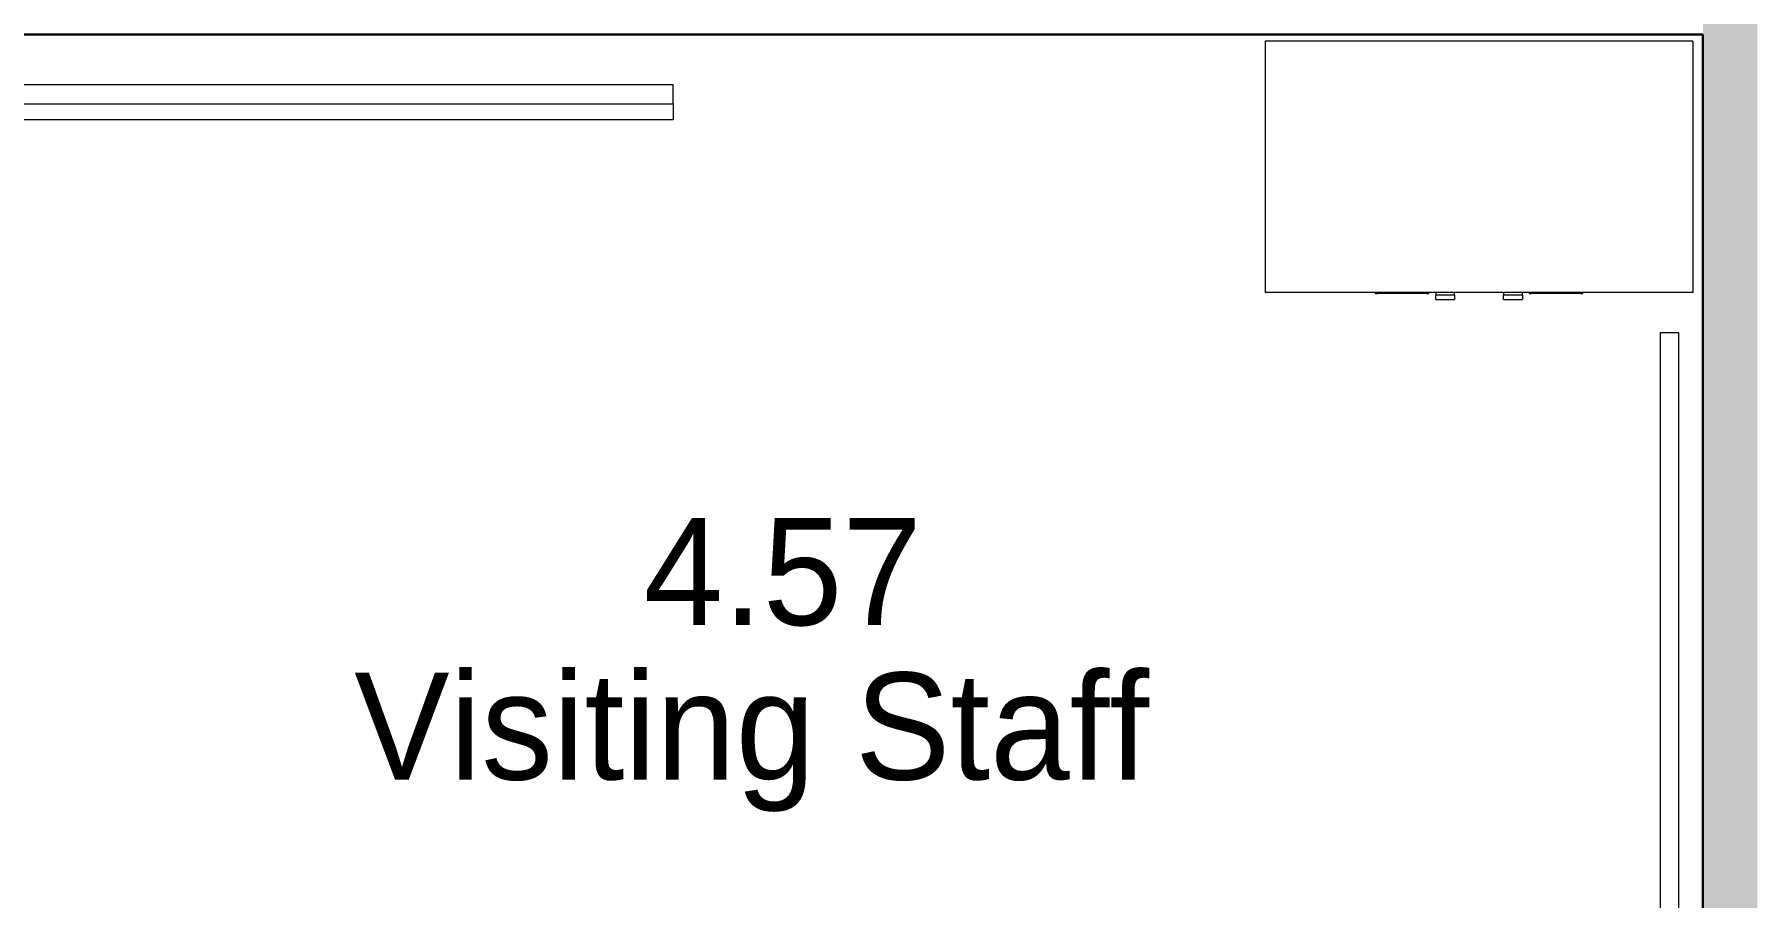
# Model space of a CAD drawing. Header units: millimetres. Extents: x 79795 to 317870, y -36033 to 97293.
# Drawn here: x 164558 to 167772, y 18843 to 20457 of the extents above; entities that cross this region are included whole.
import ezdxf

# ---------------------------------------------------------------- set-up
doc = ezdxf.new("R2010")
doc.units = ezdxf.units.MM
doc.header["$MEASUREMENT"] = 0
for name, color, linetype, lineweight in [('A-AREA-IDEN', 7, 'CONTINUOUS', 9), ('CSM-STL-XX-ZZ-M3-A-XXXX-00001_detached _19_04_21__rvt-1-Level 4$0$A-WALL-PATT', 7, 'CONTINUOUS', 9), ('CSM-STL-XX-ZZ-M3-A-XXXX-00001_detached _19_04_21__rvt-1-Level 4$0$I-FURN', 8, 'CONTINUOUS', 9), ('CSM-STL-XX-ZZ-M3-A-XXXX-00001_detached _19_04_21__rvt-1-Level 4$0$I-WALL', 7, 'CONTINUOUS', 9), ('I-FURN', 8, 'CONTINUOUS', 9)]:
    doc.layers.add(name, color=color, linetype=linetype, lineweight=lineweight)
doc.styles.add('Century Gothic', font='GOTHIC.TTF', dxfattribs={"height": 200})

msp = doc.modelspace()

# ---------------------------------------------------------------- hatches: boundary and pattern name
at = {"layer": 'CSM-STL-XX-ZZ-M3-A-XXXX-00001_detached _19_04_21__rvt-1-Level 4$0$A-WALL-PATT'}
msp.add_hatch(color=256, dxfattribs=at).paths.add_polyline_path([(167780.8, 15707.3), (167780.8, 26805.3), (167678.8, 26805.3), (167678.8, 15707.3)], flags=0)

# ---------------------------------------------------------------- linework, layer by layer
at = {"layer": 'CSM-STL-XX-ZZ-M3-A-XXXX-00001_detached _19_04_21__rvt-1-Level 4$0$I-FURN'}
for p, q in [((165752.8, 20362.7), (163352.8, 20362.7)), ((165752.8, 20327.7), (165752.8, 20362.7)), ((163352.8, 20327.7), (165752.8, 20327.7)), ((163352.8, 20327.7), (165752.8, 20327.7)), ((165752.8, 20327.7), (165752.8, 20297.7)), ((165752.8, 20297.7), (163352.8, 20297.7)), ((167633.8, 19899.4), (167598.8, 19899.4)), ((167598.8, 19899.4), (167598.8, 18299.4)), ((167633.8, 18299.4), (167633.8, 19899.4))]:
    msp.add_line(p, q, dxfattribs=at)
at = {"layer": 'CSM-STL-XX-ZZ-M3-A-XXXX-00001_detached _19_04_21__rvt-1-Level 4$0$I-WALL', "lineweight": 30}
for p, q in [((162852.8, 20457.3), (167678.8, 20457.3)), ((167678.8, 20457.3), (167678.8, 15707.3))]:
    msp.add_line(p, q, dxfattribs=at)
at = {"layer": 'I-FURN'}
for p, q in [((167660.2, 20444.5), (166860.2, 20444.5)), ((166860.2, 20444.5), (166860.2, 19974.5)), ((167660.2, 20444.5), (167660.2, 19974.5)), ((167660.2, 19974.5), (166860.2, 19974.5)), ((167066.2, 19974.5), (167066.2, 19973)), ((167066.2, 19974.5), (167066.2, 19973)), ((167066.2, 19974.5), (167066.2, 19973)), ((167074.2, 19973), (167066.2, 19973)), ((167066.2, 19973), (167070.2, 19973)), ((167070.2, 19973), (167066.2, 19973)), ((167066.2, 19973), (167070.2, 19973)), ((167070.2, 19973), (167066.2, 19973)), ((167066.2, 19973), (167070.2, 19973)), ((167158.2, 19973), (167074.2, 19973)), ((167166.2, 19973), (167158.2, 19973)), ((167162.2, 19973), (167166.2, 19973)), ((167162.2, 19973), (167166.2, 19973)), ((167166.2, 19973), (167162.2, 19973)), ((167162.2, 19973), (167166.2, 19973)), ((167166.2, 19973), (167162.2, 19973)), ((167166.2, 19973), (167166.2, 19974.5)), ((167166.2, 19973), (167166.2, 19974.5)), ((167166.2, 19973), (167166.2, 19974.5)), ((167179.2, 19974.5), (167179.2, 19969.5)), ((167179.2, 19974.5), (167179.2, 19969.5)), ((167179.2, 19974.5), (167179.2, 19973)), ((167179.6, 19973), (167179.2, 19973)), ((167179.2, 19973), (167179.6, 19973)), ((167214.2, 19969.5), (167179.2, 19969.5)), ((167179.2, 19962), (167179.2, 19969.5)), ((167179.2, 19961.6), (167179.2, 19962)), ((167179.2, 19961.5), (167214.2, 19961.5)), ((167179.2, 19961.5), (167214.2, 19961.5)), ((167214.2, 19969.5), (167214.2, 19974.5)), ((167214.2, 19969.5), (167214.2, 19974.5)), ((167214.2, 19969.5), (167214.2, 19962)), ((167214.2, 19962), (167214.2, 19961.6)), ((167306.2, 19974.5), (167306.2, 19969.5)), ((167306.2, 19974.5), (167306.2, 19969.5)), ((167341.2, 19969.5), (167306.2, 19969.5)), ((167306.2, 19962), (167306.2, 19969.5)), ((167306.2, 19961.6), (167306.2, 19962)), ((167306.2, 19961.5), (167341.2, 19961.5)), ((167306.2, 19961.5), (167341.2, 19961.5)), ((167340.8, 19973), (167341.2, 19973)), ((167341.2, 19973), (167340.8, 19973)), ((167341.2, 19969.5), (167341.2, 19974.5)), ((167341.2, 19969.5), (167341.2, 19974.5)), ((167341.2, 19973), (167341.2, 19974.5)), ((167341.2, 19969.5), (167341.2, 19962)), ((167341.2, 19962), (167341.2, 19961.6)), ((167354.2, 19974.5), (167354.2, 19973)), ((167354.2, 19974.5), (167354.2, 19973)), ((167354.2, 19974.5), (167354.2, 19973)), ((167362.2, 19973), (167354.2, 19973)), ((167354.2, 19973), (167358.2, 19973)), ((167358.2, 19973), (167354.2, 19973)), ((167354.2, 19973), (167358.2, 19973)), ((167358.2, 19973), (167354.2, 19973)), ((167354.2, 19973), (167358.2, 19973)), ((167446.2, 19973), (167362.2, 19973)), ((167454.2, 19973), (167446.2, 19973)), ((167450.2, 19973), (167454.2, 19973)), ((167450.2, 19973), (167454.2, 19973)), ((167454.2, 19973), (167450.2, 19973)), ((167450.2, 19973), (167454.2, 19973)), ((167454.2, 19973), (167450.2, 19973)), ((167454.2, 19973), (167454.2, 19974.5)), ((167454.2, 19973), (167454.2, 19974.5)), ((167454.2, 19973), (167454.2, 19974.5))]:
    msp.add_line(p, q, dxfattribs=at)

# ---------------------------------------------------------------- texts
at = {"layer": 'A-AREA-IDEN', "style": 'Century Gothic'}
for s, p in [('4.57', (165697.7, 19352.9)), ('Visiting Staff', (165156.6, 19064))]:
    msp.add_text(s, height=200, dxfattribs=at).set_placement(p)

doc.saveas('drawing.dxf')
